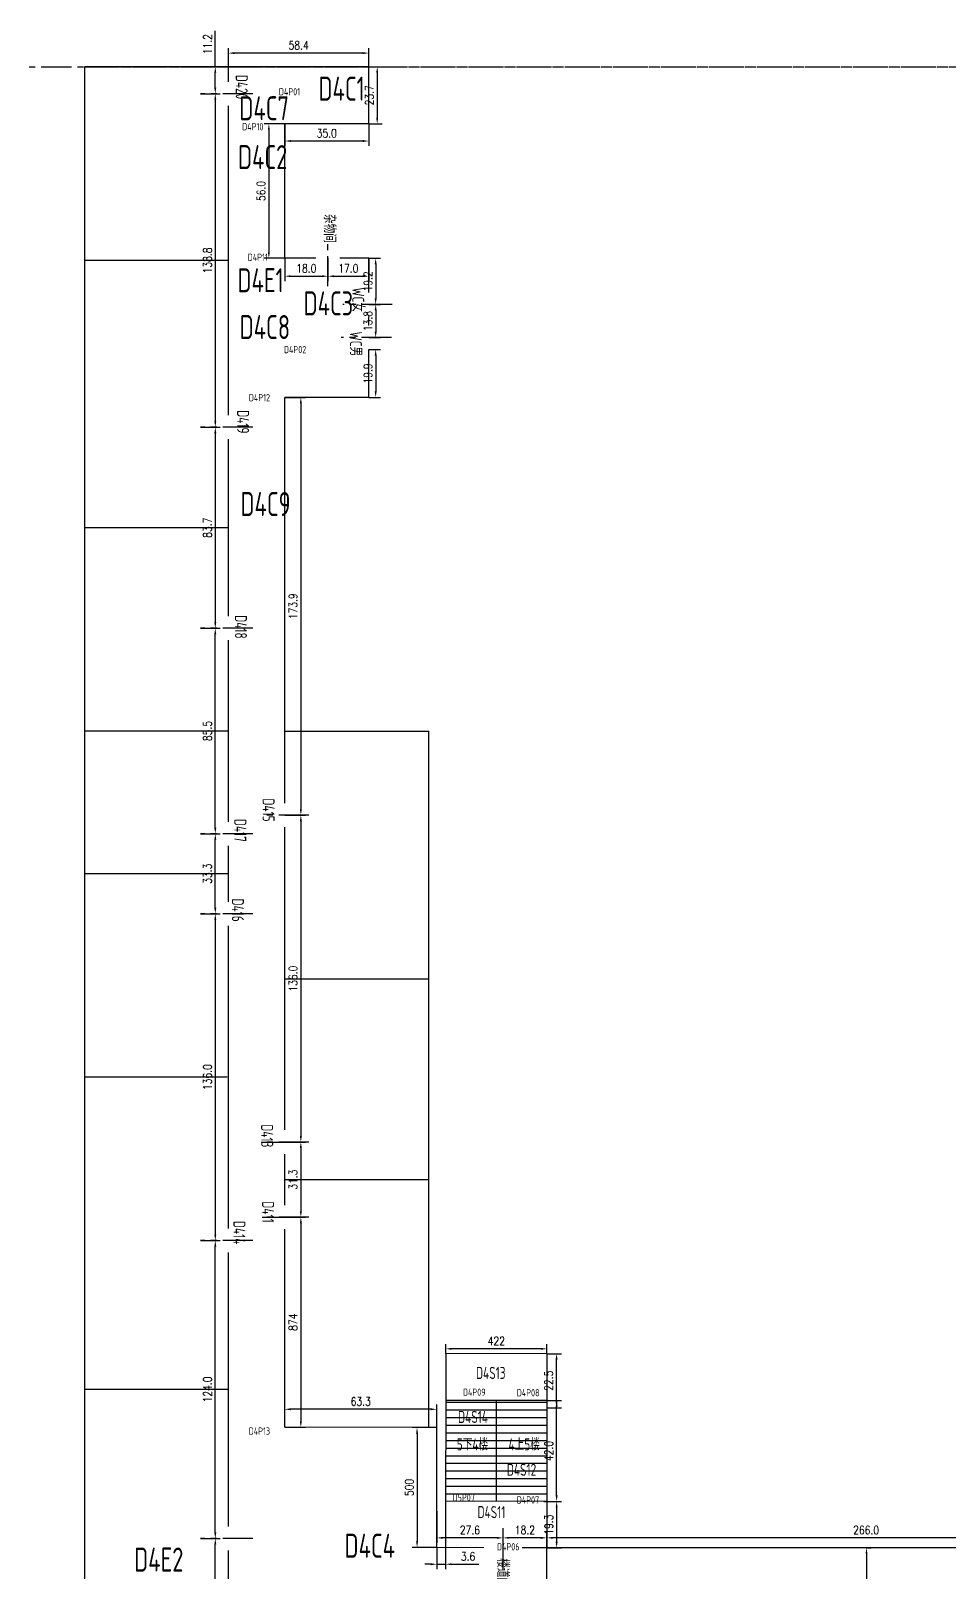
# Model space of a CAD drawing. Header units: millimetres. Extents: x -1254 to 4822, y -4397 to 16.
# Drawn here: x 1762 to 2144, y -627 to 15 of the extents above; entities that cross this region are included whole.
import ezdxf

# ---------------------------------------------------------------- set-up
doc = ezdxf.new("R2010")
doc.units = ezdxf.units.MM
doc.header["$LTSCALE"] = 10
doc.linetypes.add('CENTER', pattern=[2, 1.25, -0.25, 0.25, -0.25])
for name, color, linetype in [('1轮廓实线层', 7, 'Continuous'), ('3中心线层', 1, 'CENTER'), ('5剖面线层', 2, 'Continuous'), ('6文字层', 5, 'Continuous'), ('7标注层', 6, 'Continuous')]:
    doc.layers.add(name, color=color, linetype=linetype)
doc.styles.add('PC_TEXTSTYLE', font='gbenor.shx', dxfattribs={"width": 0.8, "bigfont": 'hzfs.shx'})
doc.styles.add('TH_GBDIM', font='romans.shx', dxfattribs={"width": 0.8, "bigfont": 'gbcbig.shx'})
doc.dimstyles.new('单位为厘米', dxfattribs={"dimtxt": 3.5, "dimasz": 2.5, "dimexe": 2, "dimexo": 0, "dimgap": 1.5, "dimtad": 1, "dimdec": 1, "dimzin": 0, "dimdsep": 46, "dimtxsty": 'TH_GBDIM', "dimcen": 2.5, "dimclrd": 1, "dimclre": 1, "dimclrt": 5, "dimadec": 0, "dimazin": 0, "dimtfac": 0.714286, "dimtdec": 1, "dimtmove": 0, "dimatfit": 3, "dimfxl": 1, "dimtzin": 0, "dimlwd": -1, "dimlwe": -1, "dimarcsym": 0})

# ---------------------------------------------------------------- blocks, each defined once
blk = doc.blocks.new('*D53')
at = {"layer": '1轮廓实线层', "color": 1, "transparency": 16777216}
for p, q in [((1976.87, -616.4), (1976.87, -610.26)), ((2240.37, -612.26), (1979.37, -612.26)), ((2242.87, -616.4), (2242.87, -610.26))]:
    blk.add_line(p, q, dxfattribs=at)
for points in [[(1979.37, -611.84), (1979.37, -612.67), (1976.87, -612.26)], [(2240.37, -611.84), (2240.37, -612.67), (2242.87, -612.26)]]:
    blk.add_solid(points, dxfattribs=at)
at = {"layer": 'Defpoints', "color": 0, "transparency": 16777216}
for p in [(1976.87, -612.26), (1976.87, -616.4), (2242.87, -616.4)]:
    blk.add_point(p, dxfattribs=at)
at = {"layer": '1轮廓实线层', "color": 5, "transparency": 16777216, "insert": (2109.87, -609.01), "char_height": 3.5, "attachment_point": 5, "style": 'TH_GBDIM'}
blk.add_mtext('266.0', dxfattribs=at)
blk = doc.blocks.new('*D87')
at = {"layer": '1轮廓实线层', "color": 1, "transparency": 16777216}
for p, q in [((2109.87, -616.4), (2112.01, -616.4)), ((2110.01, -618.9), (2110.01, -670.9)), ((2055.32, -673.4), (2112.01, -673.4))]:
    blk.add_line(p, q, dxfattribs=at)
for points in [[(2109.6, -618.9), (2110.43, -618.9), (2110.01, -616.4)], [(2109.6, -670.9), (2110.43, -670.9), (2110.01, -673.4)]]:
    blk.add_solid(points, dxfattribs=at)
at = {"layer": 'Defpoints', "color": 0, "transparency": 16777216}
for p in [(2109.87, -616.4), (2055.32, -673.4), (2110.01, -673.4)]:
    blk.add_point(p, dxfattribs=at)
at = {"layer": '1轮廓实线层', "color": 5, "transparency": 16777216, "insert": (2106.76, -644.9), "char_height": 3.5, "attachment_point": 5, "rotation": 90, "style": 'TH_GBDIM'}
blk.add_mtext('57.0', dxfattribs=at)
blk = doc.blocks.new('*D88')
at = {"layer": '1轮廓实线层', "color": 1, "transparency": 16777216}
for p, q in [((1958.67, -616.37), (1958.67, -610.26)), ((1974.37, -612.26), (1961.17, -612.26)), ((1976.87, -616.4), (1976.87, -610.26))]:
    blk.add_line(p, q, dxfattribs=at)
for points in [[(1961.17, -611.84), (1961.17, -612.67), (1958.67, -612.26)], [(1974.37, -611.84), (1974.37, -612.67), (1976.87, -612.26)]]:
    blk.add_solid(points, dxfattribs=at)
at = {"layer": 'Defpoints', "color": 0, "transparency": 16777216}
for p in [(1958.67, -612.26), (1958.67, -616.37), (1976.87, -616.4)]:
    blk.add_point(p, dxfattribs=at)
at = {"layer": '1轮廓实线层', "color": 5, "transparency": 16777216, "insert": (1967.77, -609.01), "char_height": 3.5, "attachment_point": 5, "style": 'TH_GBDIM'}
blk.add_mtext('18.2', dxfattribs=at)
blk = doc.blocks.new('*D91')
at = {"layer": '1轮廓实线层', "color": 1, "transparency": 16777216}
for p, q in [((1931.07, -601.15), (1931.07, -614.26)), ((1956.17, -612.26), (1933.57, -612.26)), ((1958.67, -612.26), (1958.67, -610.26))]:
    blk.add_line(p, q, dxfattribs=at)
for points in [[(1933.57, -611.84), (1933.57, -612.67), (1931.07, -612.26)], [(1956.17, -611.84), (1956.17, -612.67), (1958.67, -612.26)]]:
    blk.add_solid(points, dxfattribs=at)
at = {"layer": 'Defpoints', "color": 0, "transparency": 16777216}
for p in [(1931.07, -601.15), (1931.07, -612.26), (1958.67, -612.26)]:
    blk.add_point(p, dxfattribs=at)
at = {"layer": '1轮廓实线层', "color": 5, "transparency": 16777216, "insert": (1944.87, -609.01), "char_height": 3.5, "attachment_point": 5, "style": 'TH_GBDIM'}
blk.add_mtext('27.6', dxfattribs=at)
blk = doc.blocks.new('*D92')
at = {"layer": '1轮廓实线层', "color": 1, "transparency": 16777216}
for p, q in [((1931.07, -566.33), (1920.86, -566.33)), ((1922.86, -568.83), (1922.86, -613.73)), ((1931.07, -616.23), (1920.86, -616.23))]:
    blk.add_line(p, q, dxfattribs=at)
for points in [[(1922.45, -568.83), (1923.28, -568.83), (1922.86, -566.33)], [(1922.45, -613.73), (1923.28, -613.73), (1922.86, -616.23)]]:
    blk.add_solid(points, dxfattribs=at)
at = {"layer": 'Defpoints', "color": 0, "transparency": 16777216}
for p in [(1931.07, -566.33), (1922.86, -616.23), (1931.07, -616.23)]:
    blk.add_point(p, dxfattribs=at)
at = {"layer": '1轮廓实线层', "color": 5, "transparency": 16777216, "insert": (1919.61, -591.28), "char_height": 3.5, "attachment_point": 5, "rotation": 90, "style": 'TH_GBDIM'}
blk.add_mtext('{500}{}{}', dxfattribs=at)
blk = doc.blocks.new('*D93')
at = {"layer": '1轮廓实线层', "color": 1, "transparency": 16777216}
for p, q in [((1867.77, -566.23), (1867.77, -556.74)), ((1931.07, -566.33), (1931.07, -556.74)), ((1928.57, -558.74), (1870.27, -558.74))]:
    blk.add_line(p, q, dxfattribs=at)
for points in [[(1870.27, -558.32), (1870.27, -559.16), (1867.77, -558.74)], [(1928.57, -558.32), (1928.57, -559.16), (1931.07, -558.74)]]:
    blk.add_solid(points, dxfattribs=at)
at = {"layer": 'Defpoints', "color": 0, "transparency": 16777216}
for p in [(1867.77, -558.74), (1867.77, -566.23), (1931.07, -566.33)]:
    blk.add_point(p, dxfattribs=at)
at = {"layer": '1轮廓实线层', "color": 5, "transparency": 16777216, "insert": (1899.42, -555.49), "char_height": 3.5, "attachment_point": 5, "style": 'TH_GBDIM'}
blk.add_mtext('63.3', dxfattribs=at)
blk = doc.blocks.new('*D111')
at = {"layer": '1轮廓实线层', "color": 1, "transparency": 16777216}
for p, q in [((1832.65, -612.5), (1840.85, -612.5)), ((1838.85, -740.4), (1838.85, -615)), ((1838.85, -742.9), (1836.85, -742.9))]:
    blk.add_line(p, q, dxfattribs=at)
for points in [[(1838.44, -615), (1839.27, -615), (1838.85, -612.5)], [(1838.44, -740.4), (1839.27, -740.4), (1838.85, -742.9)]]:
    blk.add_solid(points, dxfattribs=at)
at = {"layer": 'Defpoints', "color": 0, "transparency": 16777216}
for p in [(1832.65, -612.5), (1838.85, -612.5), (1838.85, -742.9)]:
    blk.add_point(p, dxfattribs=at)
at = {"layer": '1轮廓实线层', "color": 5, "transparency": 16777216, "insert": (1835.6, -677.7), "char_height": 3.5, "attachment_point": 5, "rotation": 90, "style": 'TH_GBDIM'}
blk.add_mtext('130.4', dxfattribs=at)
blk = doc.blocks.new('*D112')
at = {"layer": '1轮廓实线层', "color": 1, "transparency": 16777216}
for p, q in [((1832.65, -488.5), (1840.85, -488.5)), ((1838.85, -610), (1838.85, -491)), ((1838.85, -612.5), (1836.85, -612.5))]:
    blk.add_line(p, q, dxfattribs=at)
for points in [[(1838.44, -491), (1839.27, -491), (1838.85, -488.5)], [(1838.44, -610), (1839.27, -610), (1838.85, -612.5)]]:
    blk.add_solid(points, dxfattribs=at)
at = {"layer": 'Defpoints', "color": 0, "transparency": 16777216}
for p in [(1832.65, -488.5), (1838.85, -488.5), (1838.85, -612.5)]:
    blk.add_point(p, dxfattribs=at)
at = {"layer": '1轮廓实线层', "color": 5, "transparency": 16777216, "insert": (1835.6, -550.5), "char_height": 3.5, "attachment_point": 5, "rotation": 90, "style": 'TH_GBDIM'}
blk.add_mtext('124.0', dxfattribs=at)
blk = doc.blocks.new('*D113')
at = {"layer": '1轮廓实线层', "color": 1, "transparency": 16777216}
for p, q in [((1832.65, -352.5), (1840.85, -352.5)), ((1838.85, -355), (1838.85, -486)), ((1838.85, -488.5), (1836.85, -488.5))]:
    blk.add_line(p, q, dxfattribs=at)
for points in [[(1838.44, -355), (1839.27, -355), (1838.85, -352.5)], [(1838.44, -486), (1839.27, -486), (1838.85, -488.5)]]:
    blk.add_solid(points, dxfattribs=at)
at = {"layer": 'Defpoints', "color": 0, "transparency": 16777216}
for p in [(1832.65, -352.5), (1838.85, -488.5), (1838.85, -488.5)]:
    blk.add_point(p, dxfattribs=at)
at = {"layer": '1轮廓实线层', "color": 5, "transparency": 16777216, "insert": (1835.6, -420.5), "char_height": 3.5, "attachment_point": 5, "rotation": 90, "style": 'TH_GBDIM'}
blk.add_mtext('136.0', dxfattribs=at)
blk = doc.blocks.new('*D114')
at = {"layer": '1轮廓实线层', "color": 1, "transparency": 16777216}
for p, q in [((1832.65, -319.2), (1840.85, -319.2)), ((1838.85, -350), (1838.85, -321.7)), ((1838.85, -352.5), (1836.85, -352.5))]:
    blk.add_line(p, q, dxfattribs=at)
for points in [[(1838.44, -321.7), (1839.27, -321.7), (1838.85, -319.2)], [(1838.44, -350), (1839.27, -350), (1838.85, -352.5)]]:
    blk.add_solid(points, dxfattribs=at)
at = {"layer": 'Defpoints', "color": 0, "transparency": 16777216}
for p in [(1832.65, -319.2), (1838.85, -319.2), (1838.85, -352.5)]:
    blk.add_point(p, dxfattribs=at)
at = {"layer": '1轮廓实线层', "color": 5, "transparency": 16777216, "insert": (1835.6, -335.85), "char_height": 3.5, "attachment_point": 5, "rotation": 90, "style": 'TH_GBDIM'}
blk.add_mtext('33.3', dxfattribs=at)
blk = doc.blocks.new('*D115')
at = {"layer": '1轮廓实线层', "color": 1, "transparency": 16777216}
for p, q in [((1832.65, -233.7), (1840.85, -233.7)), ((1838.85, -316.7), (1838.85, -236.2)), ((1838.85, -319.2), (1836.85, -319.2))]:
    blk.add_line(p, q, dxfattribs=at)
for points in [[(1838.44, -236.2), (1839.27, -236.2), (1838.85, -233.7)], [(1838.44, -316.7), (1839.27, -316.7), (1838.85, -319.2)]]:
    blk.add_solid(points, dxfattribs=at)
at = {"layer": 'Defpoints', "color": 0, "transparency": 16777216}
for p in [(1832.65, -233.7), (1838.85, -233.7), (1838.85, -319.2)]:
    blk.add_point(p, dxfattribs=at)
at = {"layer": '1轮廓实线层', "color": 5, "transparency": 16777216, "insert": (1835.6, -276.45), "char_height": 3.5, "attachment_point": 5, "rotation": 90, "style": 'TH_GBDIM'}
blk.add_mtext('85.5', dxfattribs=at)
blk = doc.blocks.new('*D116')
at = {"layer": '1轮廓实线层', "color": 1, "transparency": 16777216}
for p, q in [((1832.65, -150), (1840.85, -150)), ((1838.85, -152.5), (1838.85, -231.2)), ((1838.85, -233.7), (1836.85, -233.7))]:
    blk.add_line(p, q, dxfattribs=at)
for points in [[(1838.44, -152.5), (1839.27, -152.5), (1838.85, -150)], [(1838.44, -231.2), (1839.27, -231.2), (1838.85, -233.7)]]:
    blk.add_solid(points, dxfattribs=at)
at = {"layer": 'Defpoints', "color": 0, "transparency": 16777216}
for p in [(1832.65, -150), (1838.85, -233.7), (1838.85, -233.7)]:
    blk.add_point(p, dxfattribs=at)
at = {"layer": '1轮廓实线层', "color": 5, "transparency": 16777216, "insert": (1835.6, -191.85), "char_height": 3.5, "attachment_point": 5, "rotation": 90, "style": 'TH_GBDIM'}
blk.add_mtext('83.7', dxfattribs=at)
blk = doc.blocks.new('*D117')
at = {"layer": '1轮廓实线层', "color": 1, "transparency": 16777216}
for p, q in [((1832.65, -11.2), (1840.85, -11.2)), ((1838.85, -13.7), (1838.85, -147.5)), ((1838.85, -150), (1836.85, -150))]:
    blk.add_line(p, q, dxfattribs=at)
for points in [[(1838.44, -13.7), (1839.27, -13.7), (1838.85, -11.2)], [(1838.44, -147.5), (1839.27, -147.5), (1838.85, -150)]]:
    blk.add_solid(points, dxfattribs=at)
at = {"layer": 'Defpoints', "color": 0, "transparency": 16777216}
for p in [(1832.65, -11.2), (1838.85, -150), (1838.85, -150)]:
    blk.add_point(p, dxfattribs=at)
at = {"layer": '1轮廓实线层', "color": 5, "transparency": 16777216, "insert": (1835.6, -80.6), "char_height": 3.5, "attachment_point": 5, "rotation": 90, "style": 'TH_GBDIM'}
blk.add_mtext('138.8', dxfattribs=at)
blk = doc.blocks.new('*D118')
at = {"layer": '1轮廓实线层', "color": 1, "transparency": 16777216}
for p, q in [((1838.85, 0), (1838.85, 14.97)), ((1844.37, 0), (1836.85, 0)), ((1838.85, -8.7), (1838.85, -2.5)), ((1838.65, -11.2), (1840.85, -11.2))]:
    blk.add_line(p, q, dxfattribs=at)
for points in [[(1838.44, -2.5), (1839.27, -2.5), (1838.85, 0)], [(1838.44, -8.7), (1839.27, -8.7), (1838.85, -11.2)]]:
    blk.add_solid(points, dxfattribs=at)
at = {"layer": 'Defpoints', "color": 0, "transparency": 16777216}
for p in [(1844.37, 0), (1838.65, -11.2), (1838.85, -11.2)]:
    blk.add_point(p, dxfattribs=at)
at = {"layer": '1轮廓实线层', "color": 5, "transparency": 16777216, "insert": (1835.6, 9.4), "char_height": 3.5, "attachment_point": 5, "rotation": 90, "style": 'TH_GBDIM'}
blk.add_mtext('11.2', dxfattribs=at)
blk = doc.blocks.new('*D119')
at = {"layer": '1轮廓实线层', "color": 1, "transparency": 16777216}
for p, q in [((1844.37, 0), (1844.37, 7.7)), ((1902.77, 0), (1902.77, 7.7)), ((1900.27, 5.7), (1846.87, 5.7))]:
    blk.add_line(p, q, dxfattribs=at)
for points in [[(1846.87, 6.11), (1846.87, 5.28), (1844.37, 5.7)], [(1900.27, 6.11), (1900.27, 5.28), (1902.77, 5.7)]]:
    blk.add_solid(points, dxfattribs=at)
at = {"layer": 'Defpoints', "color": 0, "transparency": 16777216}
for p in [(1844.37, 5.7), (1844.37, 0), (1902.77, 0)]:
    blk.add_point(p, dxfattribs=at)
at = {"layer": '1轮廓实线层', "color": 5, "transparency": 16777216, "insert": (1873.57, 8.95), "char_height": 3.5, "attachment_point": 5, "style": 'TH_GBDIM'}
blk.add_mtext('58.4', dxfattribs=at)
blk = doc.blocks.new('*D120')
at = {"layer": '1轮廓实线层', "color": 1, "transparency": 16777216}
for p, q in [((1867.77, -23.7), (1867.77, -32.9)), ((1902.77, -23.7), (1902.77, -32.9)), ((1900.27, -30.9), (1870.27, -30.9))]:
    blk.add_line(p, q, dxfattribs=at)
for points in [[(1870.27, -30.48), (1870.27, -31.31), (1867.77, -30.9)], [(1900.27, -30.48), (1900.27, -31.31), (1902.77, -30.9)]]:
    blk.add_solid(points, dxfattribs=at)
at = {"layer": 'Defpoints', "color": 0, "transparency": 16777216}
for p in [(1867.77, -23.7), (1902.77, -23.7), (1867.77, -30.9)]:
    blk.add_point(p, dxfattribs=at)
at = {"layer": '1轮廓实线层', "color": 5, "transparency": 16777216, "insert": (1885.27, -27.65), "char_height": 3.5, "attachment_point": 5, "style": 'TH_GBDIM'}
blk.add_mtext('35.0', dxfattribs=at)
blk = doc.blocks.new('*D121')
at = {"layer": '1轮廓实线层', "color": 1, "transparency": 16777216}
for p, q in [((1867.77, -79.7), (1867.77, -89.16)), ((1885.77, -79.7), (1885.77, -89.16)), ((1870.27, -87.16), (1883.27, -87.16))]:
    blk.add_line(p, q, dxfattribs=at)
for points in [[(1870.27, -86.74), (1870.27, -87.57), (1867.77, -87.16)], [(1883.27, -86.74), (1883.27, -87.57), (1885.77, -87.16)]]:
    blk.add_solid(points, dxfattribs=at)
at = {"layer": 'Defpoints', "color": 0, "transparency": 16777216}
for p in [(1867.77, -79.7), (1885.77, -79.7), (1885.77, -87.16)]:
    blk.add_point(p, dxfattribs=at)
at = {"layer": '1轮廓实线层', "color": 5, "transparency": 16777216, "insert": (1876.77, -83.91), "char_height": 3.5, "attachment_point": 5, "style": 'TH_GBDIM'}
blk.add_mtext('18.0', dxfattribs=at)
blk = doc.blocks.new('*D122')
at = {"layer": '1轮廓实线层', "color": 1, "transparency": 16777216}
for p, q in [((1902.77, -79.7), (1902.77, -89.16)), ((1885.77, -87.16), (1885.77, -85.16)), ((1888.27, -87.16), (1900.27, -87.16))]:
    blk.add_line(p, q, dxfattribs=at)
for points in [[(1888.27, -86.74), (1888.27, -87.57), (1885.77, -87.16)], [(1900.27, -86.74), (1900.27, -87.57), (1902.77, -87.16)]]:
    blk.add_solid(points, dxfattribs=at)
at = {"layer": 'Defpoints', "color": 0, "transparency": 16777216}
for p in [(1902.77, -79.7), (1885.77, -87.16), (1902.77, -87.16)]:
    blk.add_point(p, dxfattribs=at)
at = {"layer": '1轮廓实线层', "color": 5, "transparency": 16777216, "insert": (1894.27, -83.91), "char_height": 3.5, "attachment_point": 5, "style": 'TH_GBDIM'}
blk.add_mtext('17.0', dxfattribs=at)
blk = doc.blocks.new('*D123')
at = {"layer": '1轮廓实线层', "color": 1, "transparency": 16777216}
for p, q in [((1902.77, -79.7), (1907.64, -79.7)), ((1905.64, -82.2), (1905.64, -96.4)), ((1902.77, -98.9), (1907.64, -98.9))]:
    blk.add_line(p, q, dxfattribs=at)
for points in [[(1905.22, -82.2), (1906.05, -82.2), (1905.64, -79.7)], [(1905.22, -96.4), (1906.05, -96.4), (1905.64, -98.9)]]:
    blk.add_solid(points, dxfattribs=at)
at = {"layer": 'Defpoints', "color": 0, "transparency": 16777216}
for p in [(1902.77, -79.7), (1902.77, -98.9), (1905.64, -98.9)]:
    blk.add_point(p, dxfattribs=at)
at = {"layer": '1轮廓实线层', "color": 5, "transparency": 16777216, "insert": (1902.39, -89.3), "char_height": 3.5, "attachment_point": 5, "rotation": 90, "style": 'TH_GBDIM'}
blk.add_mtext('19.2', dxfattribs=at)
blk = doc.blocks.new('*D124')
at = {"layer": '1轮廓实线层', "color": 1, "transparency": 16777216}
for p, q in [((1902.77, -98.9), (1907.64, -98.9)), ((1905.64, -101.4), (1905.64, -110.2)), ((1902.77, -112.7), (1907.64, -112.7))]:
    blk.add_line(p, q, dxfattribs=at)
for points in [[(1905.22, -101.4), (1906.05, -101.4), (1905.64, -98.9)], [(1905.22, -110.2), (1906.05, -110.2), (1905.64, -112.7)]]:
    blk.add_solid(points, dxfattribs=at)
at = {"layer": 'Defpoints', "color": 0, "transparency": 16777216}
for p in [(1902.77, -98.9), (1902.77, -112.7), (1905.64, -112.7)]:
    blk.add_point(p, dxfattribs=at)
at = {"layer": '1轮廓实线层', "color": 5, "transparency": 16777216, "insert": (1902.39, -105.8), "char_height": 3.5, "attachment_point": 5, "rotation": 90, "style": 'TH_GBDIM'}
blk.add_mtext('13.8', dxfattribs=at)
blk = doc.blocks.new('*D125')
at = {"layer": '1轮廓实线层', "color": 1, "transparency": 16777216}
for p, q in [((1902.77, -117.7), (1907.64, -117.7)), ((1905.64, -120.2), (1905.64, -135.1)), ((1902.77, -137.6), (1907.64, -137.6))]:
    blk.add_line(p, q, dxfattribs=at)
for points in [[(1905.22, -120.2), (1906.05, -120.2), (1905.64, -117.7)], [(1905.22, -135.1), (1906.05, -135.1), (1905.64, -137.6)]]:
    blk.add_solid(points, dxfattribs=at)
at = {"layer": 'Defpoints', "color": 0, "transparency": 16777216}
for p in [(1902.77, -117.7), (1902.77, -137.6), (1905.64, -137.6)]:
    blk.add_point(p, dxfattribs=at)
at = {"layer": '1轮廓实线层', "color": 5, "transparency": 16777216, "insert": (1902.39, -127.65), "char_height": 3.5, "attachment_point": 5, "rotation": 90, "style": 'TH_GBDIM'}
blk.add_mtext('19.9', dxfattribs=at)
blk = doc.blocks.new('*D126')
at = {"layer": '1轮廓实线层', "color": 1, "transparency": 16777216}
for p, q in [((1867.77, -137.6), (1876.48, -137.6)), ((1874.48, -140.1), (1874.48, -309)), ((1867.87, -311.5), (1876.48, -311.5))]:
    blk.add_line(p, q, dxfattribs=at)
for points in [[(1874.06, -140.1), (1874.9, -140.1), (1874.48, -137.6)], [(1874.06, -309), (1874.9, -309), (1874.48, -311.5)]]:
    blk.add_solid(points, dxfattribs=at)
at = {"layer": 'Defpoints', "color": 0, "transparency": 16777216}
for p in [(1867.77, -137.6), (1867.87, -311.5), (1874.48, -311.5)]:
    blk.add_point(p, dxfattribs=at)
at = {"layer": '1轮廓实线层', "color": 5, "transparency": 16777216, "insert": (1871.23, -224.55), "char_height": 3.5, "attachment_point": 5, "rotation": 90, "style": 'TH_GBDIM'}
blk.add_mtext('173.9', dxfattribs=at)
blk = doc.blocks.new('*D127')
at = {"layer": '1轮廓实线层', "color": 1, "transparency": 16777216}
for p, q in [((1874.48, -311.5), (1876.48, -311.5)), ((1874.48, -314), (1874.48, -445)), ((1857.92, -447.5), (1876.48, -447.5))]:
    blk.add_line(p, q, dxfattribs=at)
for points in [[(1874.06, -314), (1874.9, -314), (1874.48, -311.5)], [(1874.06, -445), (1874.9, -445), (1874.48, -447.5)]]:
    blk.add_solid(points, dxfattribs=at)
at = {"layer": 'Defpoints', "color": 0, "transparency": 16777216}
for p in [(1874.48, -311.5), (1857.92, -447.5), (1874.48, -447.5)]:
    blk.add_point(p, dxfattribs=at)
at = {"layer": '1轮廓实线层', "color": 5, "transparency": 16777216, "insert": (1871.23, -379.5), "char_height": 3.5, "attachment_point": 5, "rotation": 90, "style": 'TH_GBDIM'}
blk.add_mtext('136.0', dxfattribs=at)
blk = doc.blocks.new('*D128')
at = {"layer": '1轮廓实线层', "color": 1, "transparency": 16777216}
for p, q in [((1874.48, -447.5), (1876.48, -447.5)), ((1874.48, -450), (1874.48, -476.3)), ((1858.31, -478.8), (1876.48, -478.8))]:
    blk.add_line(p, q, dxfattribs=at)
for points in [[(1874.06, -450), (1874.9, -450), (1874.48, -447.5)], [(1874.06, -476.3), (1874.9, -476.3), (1874.48, -478.8)]]:
    blk.add_solid(points, dxfattribs=at)
at = {"layer": 'Defpoints', "color": 0, "transparency": 16777216}
for p in [(1874.48, -447.5), (1858.31, -478.8), (1874.48, -478.8)]:
    blk.add_point(p, dxfattribs=at)
at = {"layer": '1轮廓实线层', "color": 5, "transparency": 16777216, "insert": (1871.23, -463.15), "char_height": 3.5, "attachment_point": 5, "rotation": 90, "style": 'TH_GBDIM'}
blk.add_mtext('31.3', dxfattribs=at)
blk = doc.blocks.new('*D133')
at = {"layer": '1轮廓实线层', "color": 1, "transparency": 16777216}
for p, q in [((1902.77, 0), (1908.27, 0)), ((1906.27, -2.5), (1906.27, -21.2)), ((1902.77, -23.7), (1908.27, -23.7))]:
    blk.add_line(p, q, dxfattribs=at)
for points in [[(1905.85, -2.5), (1906.68, -2.5), (1906.27, 0)], [(1905.85, -21.2), (1906.68, -21.2), (1906.27, -23.7)]]:
    blk.add_solid(points, dxfattribs=at)
at = {"layer": 'Defpoints', "color": 0, "transparency": 16777216}
for p in [(1902.77, 0), (1902.77, -23.7), (1906.27, -23.7)]:
    blk.add_point(p, dxfattribs=at)
at = {"layer": '1轮廓实线层', "color": 5, "transparency": 16777216, "insert": (1903.02, -11.85), "char_height": 3.5, "attachment_point": 5, "rotation": 90, "style": 'TH_GBDIM'}
blk.add_mtext('23.7', dxfattribs=at)
blk = doc.blocks.new('*D134')
at = {"layer": '1轮廓实线层', "color": 1, "transparency": 16777216}
for p, q in [((1867.77, -23.7), (1859.16, -23.7)), ((1861.16, -26.2), (1861.16, -77.2)), ((1867.77, -79.7), (1859.16, -79.7))]:
    blk.add_line(p, q, dxfattribs=at)
for points in [[(1860.74, -26.2), (1861.57, -26.2), (1861.16, -23.7)], [(1860.74, -77.2), (1861.57, -77.2), (1861.16, -79.7)]]:
    blk.add_solid(points, dxfattribs=at)
at = {"layer": 'Defpoints', "color": 0, "transparency": 16777216}
for p in [(1867.77, -23.7), (1861.16, -79.7), (1867.77, -79.7)]:
    blk.add_point(p, dxfattribs=at)
at = {"layer": '1轮廓实线层', "color": 5, "transparency": 16777216, "insert": (1857.91, -51.7), "char_height": 3.5, "attachment_point": 5, "rotation": 90, "style": 'TH_GBDIM'}
blk.add_mtext('56.0', dxfattribs=at)
blk = doc.blocks.new('*D135')
at = {"layer": '1轮廓实线层', "color": 1, "transparency": 16777216}
for p, q in [((1874.48, -478.8), (1876.48, -478.8)), ((1874.48, -481.3), (1874.48, -563.73)), ((1867.77, -566.23), (1876.48, -566.23))]:
    blk.add_line(p, q, dxfattribs=at)
for points in [[(1874.06, -481.3), (1874.9, -481.3), (1874.48, -478.8)], [(1874.06, -563.73), (1874.9, -563.73), (1874.48, -566.23)]]:
    blk.add_solid(points, dxfattribs=at)
at = {"layer": 'Defpoints', "color": 0, "transparency": 16777216}
for p in [(1874.48, -478.8), (1867.77, -566.23), (1874.48, -566.23)]:
    blk.add_point(p, dxfattribs=at)
at = {"layer": '1轮廓实线层', "color": 5, "transparency": 16777216, "insert": (1871.23, -522.51), "char_height": 3.5, "attachment_point": 5, "rotation": 90, "style": 'TH_GBDIM'}
blk.add_mtext('{874}{}{}', dxfattribs=at)
blk = doc.blocks.new('*D137')
at = {"layer": '1轮廓实线层', "color": 1, "transparency": 16777216}
for p, q in [((1976.9, -597.1), (1982.98, -597.1)), ((1980.98, -599.6), (1980.98, -613.9)), ((1976.87, -616.4), (1982.98, -616.4))]:
    blk.add_line(p, q, dxfattribs=at)
for points in [[(1980.57, -599.6), (1981.4, -599.6), (1980.98, -597.1)], [(1980.57, -613.9), (1981.4, -613.9), (1980.98, -616.4)]]:
    blk.add_solid(points, dxfattribs=at)
at = {"layer": 'Defpoints', "color": 0, "transparency": 16777216}
for p in [(1976.9, -597.1), (1976.87, -616.4), (1980.98, -616.4)]:
    blk.add_point(p, dxfattribs=at)
at = {"layer": '1轮廓实线层', "color": 5, "transparency": 16777216, "insert": (1977.73, -606.75), "char_height": 3.5, "attachment_point": 5, "rotation": 90, "style": 'TH_GBDIM'}
blk.add_mtext('19.3', dxfattribs=at)
blk = doc.blocks.new('*D138')
at = {"layer": '1轮廓实线层', "color": 1, "transparency": 16777216}
for p, q in [((1976.96, -555.1), (1982.98, -555.1)), ((1980.98, -594.6), (1980.98, -557.6)), ((1976.96, -597.1), (1982.98, -597.1))]:
    blk.add_line(p, q, dxfattribs=at)
for points in [[(1980.57, -557.6), (1981.4, -557.6), (1980.98, -555.1)], [(1980.57, -594.6), (1981.4, -594.6), (1980.98, -597.1)]]:
    blk.add_solid(points, dxfattribs=at)
at = {"layer": 'Defpoints', "color": 0, "transparency": 16777216}
for p in [(1976.96, -555.1), (1980.98, -555.1), (1976.96, -597.1)]:
    blk.add_point(p, dxfattribs=at)
at = {"layer": '1轮廓实线层', "color": 5, "transparency": 16777216, "insert": (1977.73, -576.1), "char_height": 3.5, "attachment_point": 5, "rotation": 90, "style": 'TH_GBDIM'}
blk.add_mtext('42.0', dxfattribs=at)
blk = doc.blocks.new('*D139')
at = {"layer": '1轮廓实线层', "color": 1, "transparency": 16777216}
for p, q in [((1976.97, -535.6), (1982.96, -535.6)), ((1980.96, -555.6), (1980.96, -538.1)), ((1976.96, -558.1), (1982.96, -558.1))]:
    blk.add_line(p, q, dxfattribs=at)
for points in [[(1980.54, -538.1), (1981.37, -538.1), (1980.96, -535.6)], [(1980.54, -555.6), (1981.37, -555.6), (1980.96, -558.1)]]:
    blk.add_solid(points, dxfattribs=at)
at = {"layer": 'Defpoints', "color": 0, "transparency": 16777216}
for p in [(1976.97, -535.6), (1980.96, -535.6), (1976.96, -558.1)]:
    blk.add_point(p, dxfattribs=at)
at = {"layer": '1轮廓实线层', "color": 5, "transparency": 16777216, "insert": (1977.71, -546.85), "char_height": 3.5, "attachment_point": 5, "rotation": 90, "style": 'TH_GBDIM'}
blk.add_mtext('22.5', dxfattribs=at)
blk = doc.blocks.new('*D140')
at = {"layer": '1轮廓实线层', "color": 1, "transparency": 16777216}
for p, q in [((1934.79, -535.53), (1934.79, -531.59)), ((1976.96, -535.6), (1976.96, -531.59)), ((1974.46, -533.59), (1937.29, -533.59))]:
    blk.add_line(p, q, dxfattribs=at)
for points in [[(1937.29, -533.17), (1937.29, -534), (1934.79, -533.59)], [(1974.46, -533.17), (1974.46, -534), (1976.96, -533.59)]]:
    blk.add_solid(points, dxfattribs=at)
at = {"layer": 'Defpoints', "color": 0, "transparency": 16777216}
for p in [(1934.79, -533.59), (1934.79, -535.53), (1976.96, -535.6)]:
    blk.add_point(p, dxfattribs=at)
at = {"layer": '1轮廓实线层', "color": 5, "transparency": 16777216, "insert": (1955.88, -530.34), "char_height": 3.5, "attachment_point": 5, "style": 'TH_GBDIM'}
blk.add_mtext('{422}{}{}', dxfattribs=at)
blk = doc.blocks.new('*D617')
at = {"layer": '7标注层', "color": 1, "transparency": 16777216}
for p, q in [((1931.07, -616.33), (1931.07, -625.24)), ((1934.67, -616.33), (1934.67, -625.24)), ((1928.57, -623.24), (1926.07, -623.24)), ((1931.07, -623.24), (1934.67, -623.24)), ((1937.17, -623.24), (1948.53, -623.24))]:
    blk.add_line(p, q, dxfattribs=at)
for points in [[(1928.57, -622.82), (1928.57, -623.65), (1931.07, -623.24)], [(1937.17, -622.82), (1937.17, -623.65), (1934.67, -623.24)]]:
    blk.add_solid(points, dxfattribs=at)
at = {"layer": 'Defpoints', "color": 0, "transparency": 16777216}
for p in [(1931.07, -616.33), (1934.67, -616.33), (1934.67, -623.24)]:
    blk.add_point(p, dxfattribs=at)
at = {"layer": '7标注层', "color": 5, "transparency": 16777216, "insert": (1944.1, -619.99), "char_height": 3.5, "attachment_point": 5, "style": 'TH_GBDIM'}
blk.add_mtext('3.6', dxfattribs=at)

msp = doc.modelspace()

# ---------------------------------------------------------------- hatches: boundary and pattern name
at = {"layer": '5剖面线层'}
h = msp.add_hatch(dxfattribs=at)
h.set_pattern_fill('ANSI31', color=256, angle=-45, style=0)
h.set_pattern_definition([(360, (-79.6348, -482.8), (3e-15, 3.175), [])])
h.paths.add_polyline_path([(1955.858, -597.067), (1976.958, -597.1), (1976.963, -555.1), (1955.863, -555.067)])
h.paths.add_polyline_path([(1955.863, -555.067), (1934.763, -555.033), (1934.696, -597.033), (1955.858, -597.067)])

# ---------------------------------------------------------------- linework, layer by layer
at = {"layer": '1轮廓实线层'}
for p, q in [((1844.365, 0), (1784.333, 0)), ((1784.333, 0), (1784.333, -1169.6)), ((1902.765, 0), (1844.365, 0)), ((1844.365, -6.2), (1844.365, 0)), ((1902.765, -23.7), (1902.765, 0)), ((1844.365, -145), (1844.365, -16.2)), ((1902.765, -23.7), (1867.765, -23.7)), ((1867.765, -79.7), (1867.765, -23.7)), ((1844.365, -80.6), (1784.333, -80.6)), ((1880.765, -79.7), (1867.765, -79.7)), ((1902.765, -79.7), (1890.765, -79.7)), ((1902.765, -93.9), (1902.765, -79.7)), ((1902.765, -107.7), (1902.765, -103.9)), ((1902.765, -137.6), (1902.765, -117.7)), ((1902.765, -137.6), (1867.765, -137.6)), ((1867.765, -306.5), (1867.765, -137.6)), ((1844.365, -228.7), (1844.365, -155)), ((1844.365, -191.85), (1784.333, -191.85)), ((1844.365, -314.2), (1844.365, -238.7)), ((1844.365, -276.45), (1784.333, -276.45)), ((1867.765, -276.551), (1927.765, -276.551)), ((1927.765, -566.327), (1927.765, -276.551)), ((1867.765, -442.5), (1867.765, -316.5)), ((1844.365, -347.5), (1844.365, -324.2)), ((1844.365, -335.85), (1784.333, -335.85)), ((1844.365, -483.5), (1844.365, -357.5)), ((1867.765, -379.579), (1927.765, -379.579)), ((1843.855, -420.5), (1784.333, -420.5)), ((1867.765, -473.8), (1867.765, -452.5)), ((1867.765, -463.128), (1927.765, -463.128)), ((1867.765, -566.227), (1867.765, -483.8)), ((1844.365, -607.5), (1844.365, -493.5)), ((1934.794, -535.533), (1934.665, -616.333)), ((1976.965, -535.6), (1934.765, -535.533)), ((1976.958, -535.6), (1976.958, -597.1)), ((1844.365, -550.5), (1784.333, -550.5)), ((1976.958, -555.1), (1934.758, -555.033)), ((1955.858, -555.067), (1955.858, -597.067)), ((1931.065, -566.327), (1867.765, -566.227)), ((1931.065, -616.227), (1931.065, -566.327)), ((1976.896, -597.1), (1934.696, -597.033)), ((1976.896, -597.1), (1976.865, -616.4)), ((1844.365, -737.9), (1844.365, -617.5)), ((1950.665, -616.358), (1931.065, -616.327)), ((1976.865, -616.4), (1966.665, -616.384)), ((2242.865, -616.4), (1976.865, -616.4)), ((1976.865, -648.4), (1976.865, -616.4))]:
    msp.add_line(p, q, dxfattribs=at)
at = {"layer": '3中心线层'}
for p, q in [((-1253.587, 0), (4822.254, 0)), ((1784.333, 0), (3902.542, 0)), ((1784.333, 0), (1784.333, -1514.123)), ((1854.549, -11.2), (1832.65, -11.2)), ((1885.765, -91.329), (1885.765, -72.22)), ((1912.514, -98.9), (1891.977, -98.9)), ((1912.188, -112.7), (1891.325, -112.7)), ((1854.549, -150), (1832.65, -150)), ((1854.549, -233.7), (1832.65, -233.7)), ((1877.821, -311.5), (1857.928, -311.5)), ((1854.549, -319.2), (1832.65, -319.2)), ((1854.549, -352.5), (1832.65, -352.5)), ((1877.821, -447.5), (1857.928, -447.5)), ((1877.821, -478.8), (1857.928, -478.8)), ((1854.549, -488.5), (1832.65, -488.5)), ((1958.665, -625.669), (1958.665, -606.784)), ((1854.549, -612.5), (1832.65, -612.5))]:
    msp.add_line(p, q, dxfattribs=at)

# ---------------------------------------------------------------- texts
at = {"layer": '6文字层', "char_height": 5, "attachment_point": 1, "rotation": 270, "style": 'PC_TEXTSTYLE'}
for s, insert in [('D420', (1852.359, -3.348)), ('杂物间', (1889.014, -61.296)), ('WC女', (1900.864, -91.821)), ('WC男', (1899.906, -110.202)), ('D419', (1852.921, -142.913)), ('D418', (1852.012, -228.235)), ('D415', (1863.543, -304.487)), ('D417', (1851.774, -313.027)), ('D416', (1850.761, -346.158)), ('D413', (1862.945, -440.131)), ('D411', (1863.342, -472.175)), ('D414', (1851.381, -480.352)), ('楼道门', (1961.165, -620.763))]:
    msp.add_mtext_dynamic_manual_height_columns(s, width=17.95718, gutter_width=25, heights=[0], dxfattribs=dict(at, insert=insert))
at = {"layer": '6文字层', "attachment_point": 1, "style": 'PC_TEXTSTYLE'}
for s, width, insert, char_height in [('D4C1', 13.35893, (1881.793, -4.113), 10), ('D4C7', 13.35893, (1848.861, -12.246), 10), ('D4P01', 13.35893, (1865.323, -8.878), 3), ('D4P10', 13.35893, (1850.042, -23.442), 3), ('D4C2', 13.35893, (1848.295, -32.592), 10), ('D4P11', 13.35893, (1852.356, -77.774), 3), ('D4E1', 13.35893, (1848.066, -83.834), 10), ('D4C3', 13.35893, (1875.597, -93.463), 10), ('D4C8', 13.35893, (1848.981, -103.335), 10), ('D4P02', 13.35893, (1867.443, -116.196), 3), ('D4P12', 13.35893, (1852.811, -136.225), 3), ('D4C9', 13.35893, (1849.317, -176.973), 10), ('D4S13', 13.35893, (1947.42, -541.119), 5), ('D4P09', 13.35893, (1941.969, -550.141), 3), ('D4P08', 13.35893, (1964.38, -550.349), 3), ('D4S14', 13.35893, (1939.937, -559.425), 5), ('D4P13', 13.35893, (1852.773, -566.308), 3), ('5下4楼', 21.14921, (1939.419, -570.856), 5), ('4上5楼', 21.14921, (1960.957, -570.856), 5), ('D4S12', 13.35893, (1960.254, -581.412), 5), ('D5P07', 13.35893, (1937.677, -594), 3), ('D4P07', 13.35893, (1964.379, -594.968), 3), ('D4S11', 13.35893, (1948.04, -599.034), 5), ('D4C4', 13.35893, (1892.652, -610.545), 10), ('D4P06', 13.35893, (1956.139, -614.446), 3), ('D4E2', 13.35893, (1805.052, -616.287), 10)]:
    msp.add_mtext_dynamic_manual_height_columns(s, width=width, gutter_width=25, heights=[0], dxfattribs=dict(at, insert=insert, char_height=char_height))

# ---------------------------------------------------------------- dimensions: what is measured, and where the dimension line sits
at = {"layer": '1轮廓实线层'}
dim = msp.add_linear_dim(base=(1838.855, -11.2), p1=(1844.365, 0), p2=(1838.647, -11.2), angle=270, dimstyle='单位为厘米', dxfattribs=at)
dim.commit()
dim.dimension.update_dxf_attribs({"geometry": '*D118', "text_midpoint": (1838.855, 9.4), "dimtype": 160})
for base, p1, p2, picture, middle in [((1844.365, 5.698), (1902.765, 0), (1844.365, 0), '*D119', (1873.565, 8.948)), ((1867.765, -30.898), (1902.765, -23.7), (1867.765, -23.7), '*D120', (1885.265, -27.648)), ((1885.765, -87.157), (1867.765, -79.7), (1885.765, -79.7), '*D121', (1876.765, -83.907)), ((1902.765, -87.157), (1885.765, -87.157), (1902.765, -79.7), '*D122', (1894.265, -83.907)), ((1867.765, -558.741), (1931.065, -566.327), (1867.765, -566.227), '*D93', (1899.415, -555.491)), ((1931.065, -612.258), (1958.665, -612.258), (1931.065, -601.151), '*D91', (1944.865, -609.008)), ((1958.665, -612.258), (1976.865, -616.4), (1958.665, -616.371), '*D88', (1967.765, -609.008)), ((1976.865, -612.258), (2242.865, -616.4), (1976.865, -616.4), '*D53', (2109.865, -609.008))]:
    dim = msp.add_linear_dim(base=base, p1=p1, p2=p2, dimstyle='单位为厘米', dxfattribs=at)
    dim.commit()
    dim.dimension.update_dxf_attribs({"geometry": picture, "text_midpoint": middle})
for base, p1, p2, picture, middle in [((1906.267, -23.7), (1902.765, 0), (1902.765, -23.7), '*D133', (1903.017, -11.85)), ((1838.855, -150), (1832.65, -11.2), (1838.855, -150), '*D117', (1835.605, -80.6)), ((1861.157, -79.7), (1867.765, -23.7), (1867.765, -79.7), '*D134', (1857.907, -51.7)), ((1905.637, -98.9), (1902.765, -79.7), (1902.765, -98.9), '*D123', (1902.387, -89.3)), ((1905.637, -112.7), (1902.765, -98.9), (1902.765, -112.7), '*D124', (1902.387, -105.8)), ((1905.637, -137.6), (1902.765, -117.7), (1902.765, -137.6), '*D125', (1902.387, -127.65)), ((1874.48, -311.5), (1867.765, -137.6), (1867.874, -311.5), '*D126', (1871.23, -224.55)), ((1838.855, -233.7), (1832.65, -150), (1838.855, -233.7), '*D116', (1835.605, -191.85)), ((1838.855, -233.7), (1838.855, -319.2), (1832.65, -233.7), '*D115', (1835.605, -276.45)), ((1874.48, -447.5), (1874.48, -311.5), (1857.916, -447.5), '*D127', (1871.23, -379.5)), ((1838.855, -319.2), (1838.855, -352.5), (1832.65, -319.2), '*D114', (1835.605, -335.85)), ((1838.855, -488.5), (1832.65, -352.5), (1838.855, -488.5), '*D113', (1835.605, -420.5)), ((1874.48, -478.8), (1874.48, -447.5), (1858.314, -478.8), '*D128', (1871.23, -463.15)), ((1838.855, -488.5), (1838.855, -612.5), (1832.65, -488.5), '*D112', (1835.605, -550.5)), ((1980.958, -535.6), (1976.958, -558.1), (1976.965, -535.6), '*D139', (1977.708, -546.85)), ((1980.982, -555.1), (1976.958, -597.1), (1976.958, -555.1), '*D138', (1977.732, -576.1)), ((1980.982, -616.4), (1976.896, -597.1), (1976.865, -616.4), '*D137', (1977.732, -606.75)), ((1838.855, -612.5), (1838.855, -742.9), (1832.65, -612.5), '*D111', (1835.605, -677.7)), ((2110.015, -673.4), (2109.865, -616.4), (2055.315, -673.4), '*D87', (2106.765, -644.9))]:
    dim = msp.add_linear_dim(base=base, p1=p1, p2=p2, angle=270, dimstyle='单位为厘米', dxfattribs=at)
    dim.commit()
    dim.dimension.update_dxf_attribs({"geometry": picture, "text_midpoint": middle})
for base, p1, p2, text, picture, middle in [((1874.48, -566.227), (1874.48, -478.8), (1867.765, -566.227), '{874}{}{}', '*D135', (1871.23, -522.513)), ((1922.865, -616.227), (1931.065, -566.327), (1931.065, -616.227), '{500}{}{}', '*D92', (1919.615, -591.277))]:
    dim = msp.add_linear_dim(base=base, p1=p1, p2=p2, angle=270, text=text, dimstyle='单位为厘米', override={"dimgap": 1.5, "dimtad": 1, "dimjust": 0, "dimdec": 1, "dimlfac": 10, "dimse1": 0, "dimse2": 0, "dimsd1": 0, "dimsd2": 0}, dxfattribs=at)
    dim.commit()
    dim.dimension.update_dxf_attribs({"geometry": picture, "text_midpoint": middle})
dim = msp.add_linear_dim(base=(1934.794, -533.588), p1=(1976.958, -535.6), p2=(1934.794, -535.533), text='{422}{}{}', dimstyle='单位为厘米', override={"dimgap": 1.5, "dimtad": 1, "dimjust": 0, "dimdec": 1, "dimlfac": 10, "dimse1": 0, "dimse2": 0, "dimsd1": 0, "dimsd2": 0}, dxfattribs=at)
dim.commit()
dim.dimension.update_dxf_attribs({"geometry": '*D140', "text_midpoint": (1955.876, -530.338)})
at = {"layer": '7标注层'}
dim = msp.add_linear_dim(base=(1934.665, -623.236), p1=(1931.065, -616.327), p2=(1934.665, -616.333), dimstyle='单位为厘米', dxfattribs=at)
dim.commit()
dim.dimension.update_dxf_attribs({"geometry": '*D617', "text_midpoint": (1944.099, -619.986)})

doc.saveas('drawing.dxf')
